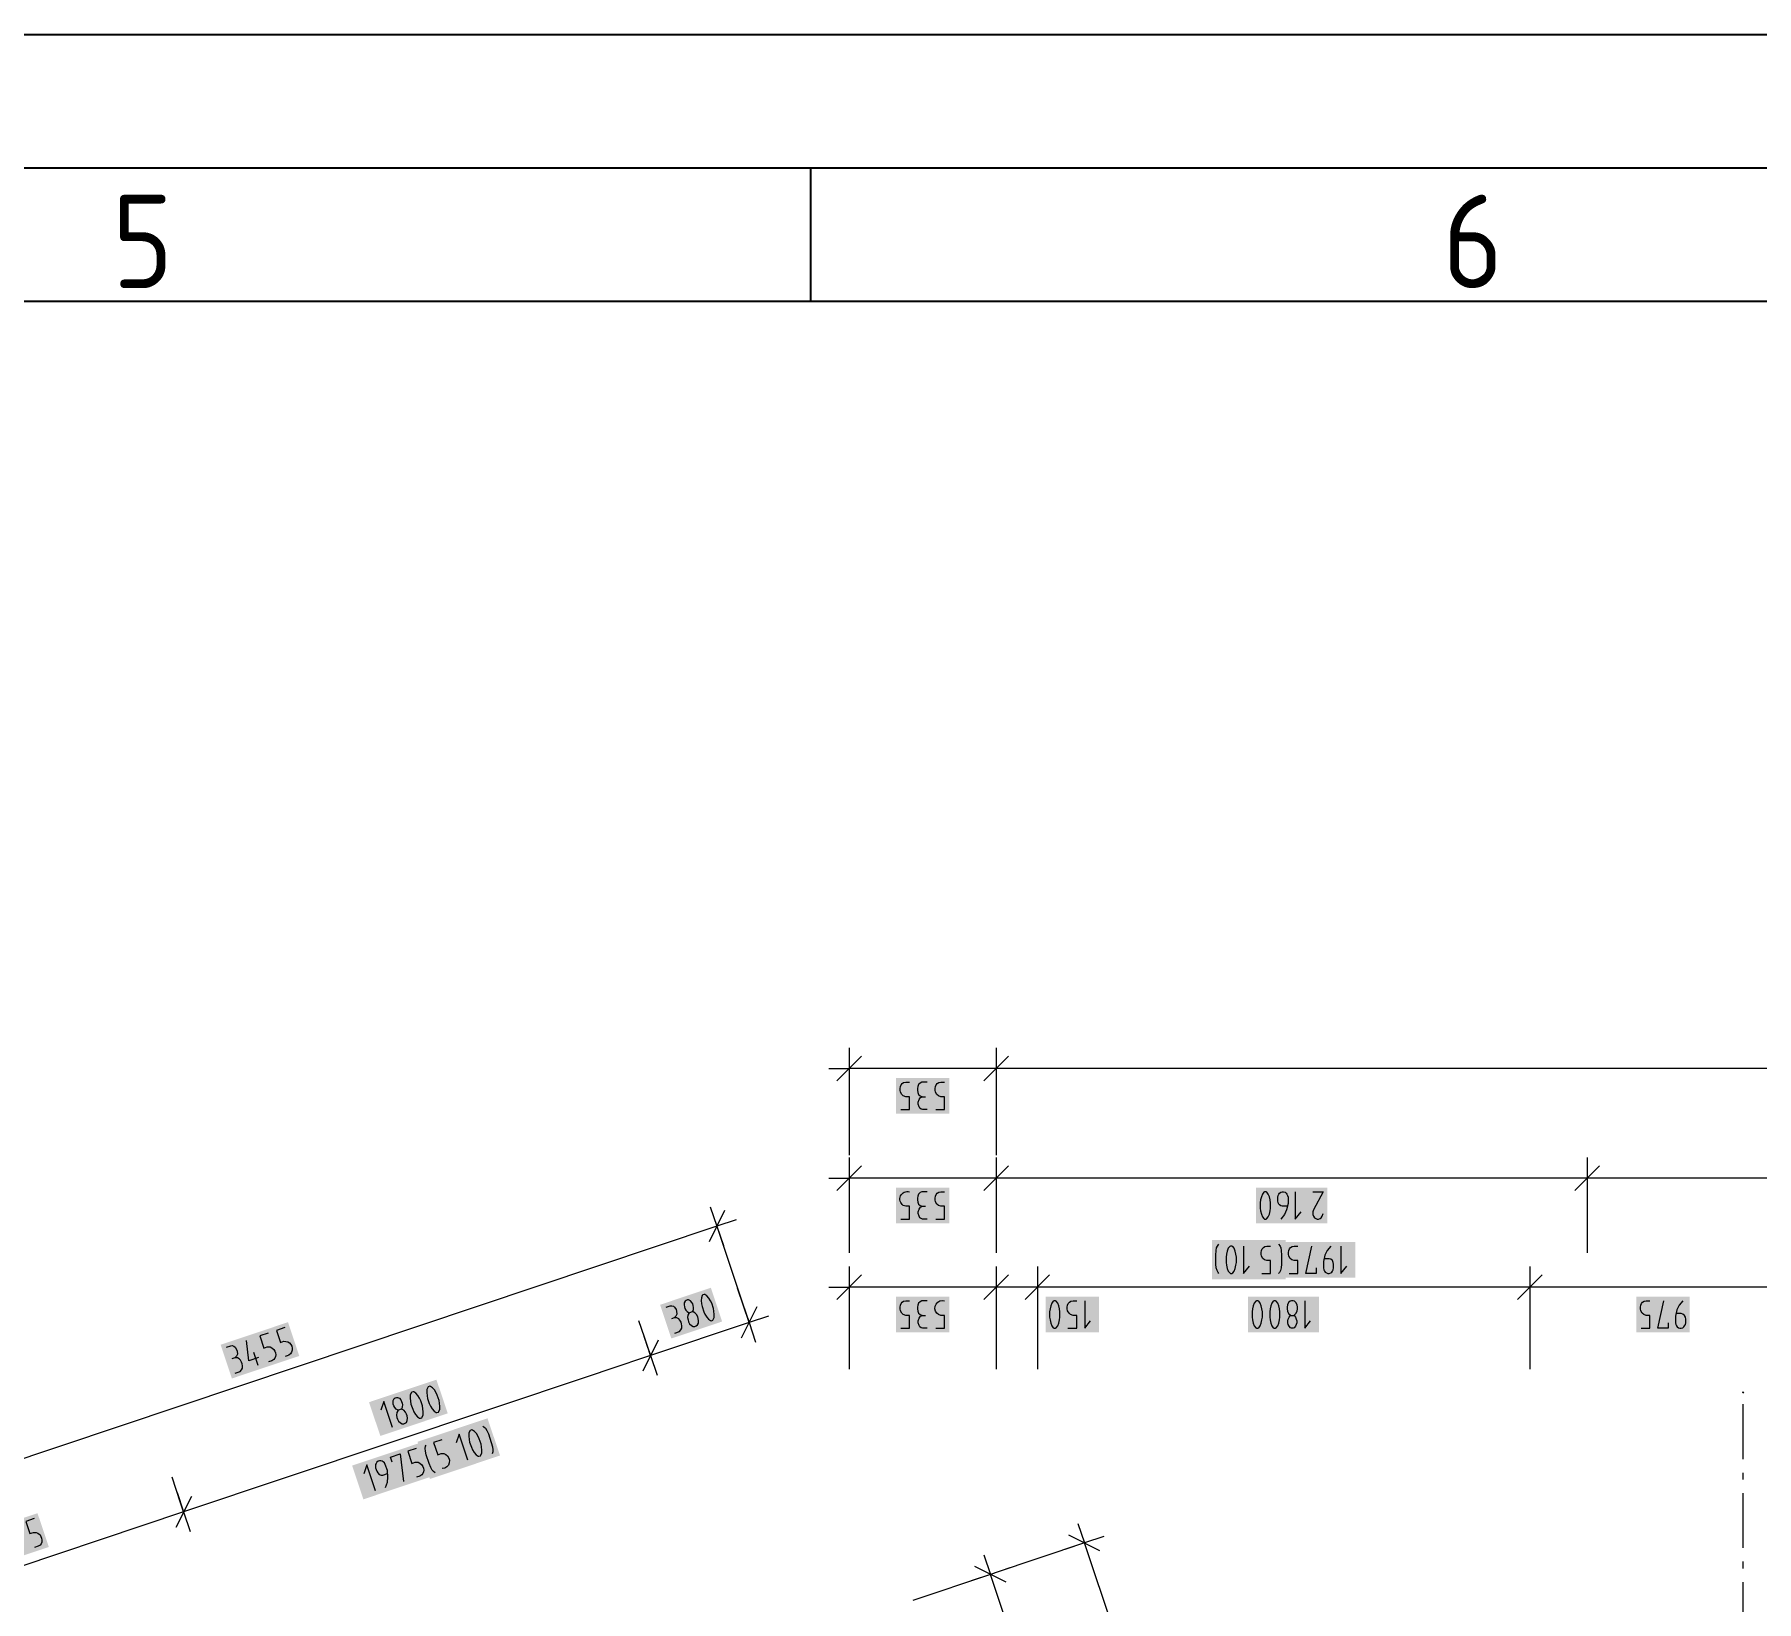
# Model space of a CAD drawing. Header units: millimetres. Extents: x 0 to 594, y 0 to 420.
# Drawn here: x 217.9 to 282.5, y 361.3 to 420 of the extents above; entities that cross this region are included whole.
import ezdxf

# ---------------------------------------------------------------- set-up
doc = ezdxf.new("R2010")
doc.units = ezdxf.units.MM
doc.header["$LTSCALE"] = 8
for name, color, linetype in [('035', 5, 'Continuous'), ('07', 7, 'Continuous'), ('PDF_Koty delkove', 7, 'Continuous'), ('PDF_Osy hlavni', 7, 'Continuous')]:
    doc.layers.add(name, color=color, linetype=linetype)
doc.styles.add('ISO Proportional', font='isocp.shx')

# ---------------------------------------------------------------- blocks, each defined once
blk = doc.blocks.new('IEC_border_a2')
at = {"layer": '035'}
for p, q in [((247, 415), (247, 410)), ((584, 410), (10, 410))]:
    blk.add_line(p, q, dxfattribs=at)
blk.add_lwpolyline([(0, 420), (594, 420), (594, 0), (0, 0)], close=True, dxfattribs=at)
at = {"layer": '07'}
blk.add_lwpolyline([(5, 415), (589, 415), (589, 5), (5, 5)], close=True, dxfattribs=at)
at = {"layer": '035', "style": 'ISO Proportional'}
for s, p in [('5', (220.837, 410.5)), ('6', (270.686, 410.5))]:
    blk.add_text(s, height=3.5, dxfattribs=at).set_placement(p)

msp = doc.modelspace()

# ---------------------------------------------------------------- linework, layer by layer
at = {"layer": 'PDF_Koty delkove', "lineweight": 18}
for points in [[(248.454, 382.039), (248.454, 381.27), (248.454, 380.501)], [(253.962, 382.039), (253.962, 381.27), (253.962, 380.501)], [(248.916, 381.731), (247.993, 380.809)], [(254.423, 381.731), (253.501, 380.809)], [(247.686, 381.27), (248.454, 381.27), (248.454, 378.014)], [(545.22, 381.27), (253.962, 381.27), (253.309, 381.27), (248.454, 381.27)], [(250.386, 379.732), (250.715, 379.732), (250.715, 380.21), (250.578, 380.21), (250.482, 380.245), (250.427, 380.296), (250.373, 380.381), (250.359, 380.449), (250.359, 380.517), (250.373, 380.586), (250.4, 380.654), (250.441, 380.705), (250.496, 380.74), (250.578, 380.757), (250.715, 380.757)], [(251.372, 380.757), (251.181, 380.757), (251.112, 380.722), (251.057, 380.671), (251.03, 380.586), (251.016, 380.517), (251.016, 380.449), (251.03, 380.364), (251.057, 380.296), (251.112, 380.245), (251.208, 380.21)], [(251.7, 379.732), (252.029, 379.732), (252.029, 380.21), (251.892, 380.21), (251.797, 380.245), (251.742, 380.296), (251.687, 380.381), (251.673, 380.449), (251.673, 380.517), (251.687, 380.586), (251.714, 380.654), (251.755, 380.705), (251.81, 380.74), (251.892, 380.757), (252.029, 380.757)], [(253.962, 381.27), (253.962, 380.911), (253.962, 378.014)], [(251.372, 379.732), (251.208, 379.732), (251.153, 379.749), (251.098, 379.784), (251.071, 379.835), (251.043, 379.936), (251.043, 380.005), (251.071, 380.107), (251.126, 380.176), (251.208, 380.21), (251.317, 380.21)], [(248.916, 377.625), (247.993, 376.702)], [(248.454, 377.932), (248.454, 377.164), (248.454, 376.395)], [(254.423, 377.625), (253.501, 376.702)], [(253.962, 377.932), (253.962, 377.164), (253.962, 376.395)], [(276.57, 377.625), (275.647, 376.702)], [(276.108, 377.932), (276.108, 377.164), (276.108, 376.395)], [(247.686, 377.164), (248.454, 377.164), (248.454, 374.366)], [(561.619, 377.164), (545.22, 377.164), (507.658, 377.164), (504.716, 377.164), (482.491, 377.164), (433.701, 377.164), (398.902, 377.164), (367.127, 377.164), (325.923, 377.164), (294.148, 377.164), (276.108, 377.164), (253.962, 377.164), (248.454, 377.164)], [(253.962, 377.164), (253.962, 376.805), (253.962, 374.366)], [(276.108, 377.164), (276.108, 376.805), (276.108, 374.366)], [(251.372, 376.651), (251.181, 376.651), (251.112, 376.616), (251.057, 376.565), (251.03, 376.48), (251.016, 376.411), (251.016, 376.343), (251.03, 376.257), (251.057, 376.19), (251.112, 376.139), (251.208, 376.104)], [(251.7, 375.626), (252.029, 375.626), (252.029, 376.104), (251.892, 376.104), (251.797, 376.139), (251.742, 376.19), (251.687, 376.275), (251.673, 376.343), (251.673, 376.411), (251.687, 376.48), (251.714, 376.548), (251.755, 376.599), (251.81, 376.634), (251.892, 376.651), (252.029, 376.651)], [(264.241, 376.035), (264.241, 376.24), (264.227, 376.343), (264.199, 376.462), (264.158, 376.565), (264.104, 376.634), (264.076, 376.651), (264.022, 376.651), (263.994, 376.634), (263.94, 376.565), (263.899, 376.462), (263.872, 376.343), (263.858, 376.24)], [(263.858, 376.24), (263.858, 376.035), (263.872, 375.934), (263.899, 375.814), (263.94, 375.711), (263.994, 375.642), (264.022, 375.626), (264.076, 375.626), (264.104, 375.642), (264.158, 375.711), (264.199, 375.814), (264.227, 375.934), (264.241, 376.035)], [(264.87, 376.104), (264.679, 376.104), (264.624, 376.121), (264.583, 376.155), (264.556, 376.19), (264.529, 376.24), (264.515, 376.309), (264.515, 376.445), (264.529, 376.514), (264.556, 376.565), (264.583, 376.599), (264.624, 376.634), (264.679, 376.651), (264.733, 376.651), (264.788, 376.634), (264.829, 376.599), (264.856, 376.565), (264.884, 376.514), (264.898, 376.445), (264.898, 376.206), (264.843, 375.967), (264.761, 375.796), (264.624, 375.626)], [(265.172, 376.651), (265.172, 375.626), (265.39, 375.899)], [(265.829, 376.651), (266.212, 376.651), (265.856, 375.967), (265.829, 375.899), (265.829, 375.796), (265.856, 375.729), (265.897, 375.677), (265.938, 375.642), (265.993, 375.626), (266.047, 375.626), (266.102, 375.642), (266.143, 375.677), (266.184, 375.729), (266.212, 375.83)], [(243.786, 375.943), (243.204, 374.775)], [(243.251, 376.088), (243.495, 375.359), (243.739, 374.63)], [(244.224, 375.603), (243.495, 375.359), (244.471, 372.443)], [(251.372, 375.626), (251.208, 375.626), (251.153, 375.642), (251.098, 375.677), (251.071, 375.729), (251.043, 375.83), (251.043, 375.899), (251.071, 376.001), (251.126, 376.07), (251.208, 376.104), (251.317, 376.104)], [(243.495, 375.359), (209.906, 364.116)], [(262.197, 373.932), (262.197, 374.274), (262.211, 374.445), (262.224, 374.547), (262.252, 374.616), (262.307, 374.684)], [(263.236, 374.616), (263.236, 373.591), (263.454, 373.864)], [(263.919, 373.591), (264.247, 373.591), (264.247, 374.069), (264.11, 374.069), (264.015, 374.104), (263.96, 374.155), (263.906, 374.24), (263.892, 374.307), (263.892, 374.376), (263.906, 374.445), (263.933, 374.512), (263.974, 374.564), (264.028, 374.599), (264.11, 374.616), (264.247, 374.616)], [(264.548, 374.684), (264.603, 374.616), (264.63, 374.547), (264.644, 374.445)], [(264.644, 374.445), (264.657, 374.274), (264.657, 373.932), (264.644, 373.795), (264.616, 373.694), (264.575, 373.625), (264.548, 373.591)], [(264.941, 373.591), (265.269, 373.591), (265.269, 374.069), (265.132, 374.069), (265.036, 374.104), (264.982, 374.155), (264.927, 374.24), (264.913, 374.307), (264.913, 374.376), (264.927, 374.445), (264.954, 374.512), (264.995, 374.564), (265.05, 374.599), (265.132, 374.616), (265.269, 374.616)], [(265.952, 373.795), (265.952, 373.591), (265.569, 373.591), (265.788, 374.616)], [(266.499, 374.616), (266.362, 374.445), (266.28, 374.274), (266.225, 374.035), (266.225, 373.795), (266.239, 373.727), (266.266, 373.676), (266.294, 373.642), (266.335, 373.607), (266.389, 373.591), (266.444, 373.591), (266.499, 373.607), (266.54, 373.642), (266.567, 373.676), (266.594, 373.727), (266.608, 373.795), (266.608, 373.932), (266.594, 374), (266.567, 374.069), (266.499, 374.12), (266.444, 374.137), (266.253, 374.137)], [(266.881, 374.616), (266.881, 373.591), (267.1, 373.864)], [(248.454, 373.847), (248.454, 373.079), (248.454, 372.31)], [(253.962, 373.847), (253.962, 373.079), (253.962, 372.31)], [(255.506, 373.847), (255.506, 373.079), (255.506, 372.31)], [(262.307, 373.591), (262.279, 373.625), (262.238, 373.694), (262.211, 373.795), (262.197, 373.932)], [(273.956, 373.847), (273.956, 373.079), (273.956, 372.31)], [(245.433, 371.993), (244.704, 371.749), (244.27, 373.044)], [(247.686, 373.079), (248.454, 373.079), (248.454, 370.004)], [(248.916, 373.54), (247.993, 372.617)], [(419.351, 373.079), (409.152, 373.079), (384.552, 373.079), (377.634, 373.079), (367.384, 373.079), (353.034, 373.079), (340.016, 373.079), (325.666, 373.079), (315.417, 373.079), (308.549, 373.079), (283.95, 373.079), (273.956, 373.079), (255.506, 373.079), (253.962, 373.079), (248.454, 373.079)], [(254.423, 373.54), (253.501, 372.617)], [(253.962, 373.079), (253.962, 372.72), (253.962, 370.004)], [(255.967, 373.54), (255.045, 372.617)], [(255.506, 373.079), (255.506, 372.72), (255.506, 370.004)], [(274.417, 373.54), (273.495, 372.617)], [(273.956, 373.079), (273.956, 372.72), (273.956, 370.004)], [(241.591, 372.328), (241.746, 372.38), (241.804, 372.382), (241.866, 372.366), (241.909, 372.327), (241.967, 372.239), (241.989, 372.174), (241.995, 372.068), (241.965, 371.986), (241.898, 371.927), (241.794, 371.893)], [(242.573, 372.153), (242.593, 372.179), (242.616, 372.24), (242.62, 372.313), (242.612, 372.383), (242.59, 372.448), (242.555, 372.507), (242.508, 372.564), (242.439, 372.595), (242.395, 372.598), (242.344, 372.58), (242.31, 372.552), (242.274, 372.486), (242.27, 372.412), (242.278, 372.343), (242.3, 372.278), (242.335, 372.218), (242.382, 372.162), (242.438, 372.126), (242.469, 372.119), (242.449, 372.093), (242.413, 372.027), (242.401, 371.934), (242.415, 371.849), (242.436, 371.783), (242.477, 371.707), (242.543, 371.639), (242.611, 371.607), (242.669, 371.608), (242.72, 371.626), (242.767, 371.66), (242.803, 371.726), (242.814, 371.82), (242.8, 371.905)], [(243.369, 372.276), (243.304, 372.47), (243.258, 372.562), (243.195, 372.667), (243.123, 372.751), (243.05, 372.799), (243.018, 372.806), (242.967, 372.789), (242.946, 372.764), (242.916, 372.682), (242.909, 372.572), (242.921, 372.449), (242.94, 372.349), (243.005, 372.154), (243.051, 372.061), (243.115, 371.957), (243.187, 371.872), (243.26, 371.825)], [(244.46, 372.478), (244.704, 371.749), (244.948, 371.02)], [(250.386, 371.541), (250.715, 371.541), (250.715, 372.019), (250.578, 372.019), (250.482, 372.054), (250.427, 372.105), (250.373, 372.19), (250.359, 372.258), (250.359, 372.326), (250.373, 372.395), (250.4, 372.463), (250.441, 372.514), (250.496, 372.549), (250.578, 372.566), (250.715, 372.566)], [(251.372, 372.566), (251.181, 372.566), (251.112, 372.531), (251.057, 372.48), (251.03, 372.395), (251.016, 372.326), (251.016, 372.258), (251.03, 372.172), (251.057, 372.105), (251.112, 372.054), (251.208, 372.019)], [(256.651, 371.541), (256.98, 371.541), (256.98, 372.019), (256.843, 372.019), (256.747, 372.054), (256.692, 372.105), (256.638, 372.19), (256.624, 372.258), (256.624, 372.326), (256.638, 372.395), (256.665, 372.463), (256.706, 372.514), (256.76, 372.549), (256.843, 372.566), (256.98, 372.566)], [(257.281, 372.566), (257.281, 371.541), (257.5, 371.814)], [(263.8, 372.549), (263.772, 372.566), (263.718, 372.566), (263.69, 372.549), (263.636, 372.48), (263.595, 372.377), (263.567, 372.258), (263.553, 372.155)], [(263.553, 372.155), (263.553, 371.95), (263.567, 371.849), (263.595, 371.729), (263.636, 371.626), (263.69, 371.557), (263.718, 371.541), (263.772, 371.541), (263.8, 371.557), (263.854, 371.626), (263.895, 371.729), (263.923, 371.849), (263.937, 371.95), (263.937, 372.155), (263.923, 372.258), (263.895, 372.377), (263.854, 372.48), (263.8, 372.549)], [(265.525, 372.566), (265.525, 371.541), (265.743, 371.814)], [(278.131, 371.541), (278.459, 371.541), (278.459, 372.019), (278.322, 372.019), (278.227, 372.054), (278.172, 372.105), (278.118, 372.19), (278.104, 372.258), (278.104, 372.326), (278.118, 372.395), (278.145, 372.463), (278.186, 372.514), (278.24, 372.549), (278.322, 372.566), (278.459, 372.566)], [(279.144, 371.745), (279.144, 371.541), (278.761, 371.541), (278.979, 372.566)], [(279.691, 372.566), (279.554, 372.395), (279.472, 372.224), (279.418, 371.985), (279.418, 371.745), (279.432, 371.677), (279.459, 371.626), (279.486, 371.592), (279.527, 371.557), (279.582, 371.541), (279.636, 371.541), (279.691, 371.557), (279.732, 371.592), (279.759, 371.626), (279.787, 371.677), (279.801, 371.745), (279.801, 371.882), (279.787, 371.95), (279.759, 372.019), (279.691, 372.07), (279.636, 372.087), (279.445, 372.087)], [(244.704, 371.749), (241.01, 370.513), (239.45, 369.99), (238.823, 369.78), (223.514, 364.656), (211.114, 360.506)], [(241.01, 370.513), (240.958, 370.668), (240.944, 370.71), (240.896, 370.853), (240.78, 371.2), (240.577, 371.808)], [(241.916, 371.356), (242.097, 371.417), (242.151, 371.472), (242.187, 371.538), (242.186, 371.627), (242.177, 371.697), (242.155, 371.762), (242.115, 371.838), (242.068, 371.893), (241.999, 371.925), (241.898, 371.927)], [(242.8, 371.905), (242.778, 371.97), (242.738, 372.046), (242.673, 372.114), (242.604, 372.146), (242.573, 372.153), (242.469, 372.119)], [(243.26, 371.825), (243.292, 371.817), (243.344, 371.834), (243.364, 371.859), (243.394, 371.942), (243.4, 372.052), (243.388, 372.174), (243.369, 372.276)], [(244.995, 372.333), (244.413, 371.165)], [(251.372, 371.541), (251.208, 371.541), (251.153, 371.557), (251.098, 371.592), (251.071, 371.644), (251.043, 371.745), (251.043, 371.814), (251.071, 371.916), (251.126, 371.985), (251.208, 372.019), (251.317, 372.019)], [(265.032, 371.541), (264.991, 371.557), (264.936, 371.609), (264.909, 371.677), (264.895, 371.745), (264.895, 371.814), (264.909, 371.882), (264.936, 371.95), (264.977, 372.001), (265.004, 372.019)], [(265.114, 372.019), (265.141, 372.001), (265.182, 371.95), (265.209, 371.882), (265.223, 371.814), (265.223, 371.745), (265.209, 371.677), (265.182, 371.609), (265.127, 371.557), (265.086, 371.541), (265.032, 371.541)], [(226.322, 370.439), (225.958, 370.318), (225.876, 371.082)], [(226.681, 371.352), (226.369, 371.247), (226.521, 370.795), (226.651, 370.838), (226.752, 370.835), (226.821, 370.804), (226.899, 370.741), (226.934, 370.681), (226.955, 370.616), (226.964, 370.546), (226.96, 370.473), (226.937, 370.412), (226.897, 370.362), (226.824, 370.319), (226.694, 370.275)], [(241.301, 371.096), (240.719, 369.929)], [(240.766, 371.242), (241.01, 370.513), (241.254, 369.784)], [(225.123, 370.83), (225.279, 370.882), (225.336, 370.884), (225.399, 370.869), (225.441, 370.829), (225.499, 370.741), (225.521, 370.676), (225.528, 370.57), (225.497, 370.488), (225.43, 370.43), (225.327, 370.395)], [(225.448, 369.858), (225.63, 369.919), (225.683, 369.974), (225.719, 370.04), (225.718, 370.129), (225.709, 370.199), (225.688, 370.264), (225.647, 370.34), (225.6, 370.396), (225.532, 370.427), (225.43, 370.43)], [(226.305, 370.145), (226.142, 370.631)], [(232.352, 368.912), (232.288, 369.017), (232.217, 369.101), (232.144, 369.149), (232.112, 369.155), (232.061, 369.138), (232.039, 369.114), (232.01, 369.032), (232.003, 368.921), (232.015, 368.799), (232.034, 368.698), (232.099, 368.504), (232.145, 368.411), (232.209, 368.306), (232.281, 368.222), (232.354, 368.174), (232.386, 368.166), (232.437, 368.184), (232.458, 368.209), (232.488, 368.291), (232.494, 368.401), (232.482, 368.524), (232.463, 368.625)], [(231.347, 367.819), (231.022, 368.791), (230.901, 368.463)], [(231.563, 368.468), (231.531, 368.476), (231.476, 368.511), (231.429, 368.567), (231.394, 368.628), (231.372, 368.693), (231.364, 368.761), (231.368, 368.835), (231.404, 368.901), (231.438, 368.93), (231.489, 368.947), (231.533, 368.944), (231.602, 368.913), (231.649, 368.857), (231.684, 368.797), (231.706, 368.732), (231.714, 368.662), (231.71, 368.59), (231.687, 368.528), (231.667, 368.503)], [(232.463, 368.625), (232.398, 368.82), (232.352, 368.912)], [(234.724, 367.868), (234.761, 367.845), (234.822, 367.793), (234.879, 367.705), (234.936, 367.579), (235.045, 367.255), (235.086, 367.089), (235.106, 366.987), (235.101, 366.913), (235.071, 366.832)], [(234.168, 366.601), (233.843, 367.573), (233.722, 367.245)], [(231.074, 365.565), (231.15, 365.771), (231.173, 365.96), (231.149, 366.203), (231.072, 366.431), (231.038, 366.49), (230.996, 366.53), (230.959, 366.554), (230.91, 366.574), (230.852, 366.572), (230.801, 366.555), (230.754, 366.522), (230.726, 366.476), (230.711, 366.435), (230.701, 366.378), (230.709, 366.309), (230.753, 366.179), (230.788, 366.119), (230.836, 366.063), (230.917, 366.036), (230.974, 366.037), (231.156, 366.097)], [(231.331, 366.517), (231.267, 366.711), (231.63, 366.832), (231.748, 365.791)], [(232.226, 367.032), (231.915, 366.928), (232.067, 366.475), (232.197, 366.518), (232.298, 366.515), (232.366, 366.484), (232.445, 366.421), (232.479, 366.361), (232.501, 366.296), (232.51, 366.226), (232.505, 366.154), (232.483, 366.092), (232.443, 366.042), (232.37, 365.999), (232.241, 365.956)], [(232.946, 366.121), (232.872, 366.167), (232.825, 366.224), (232.779, 366.317), (232.711, 366.474), (232.603, 366.798), (232.573, 366.933), (232.567, 367.038), (232.584, 367.116), (232.599, 367.157)], [(223.514, 364.656), (223.401, 364.996), (223.081, 365.952)], [(230.711, 365.444), (230.386, 366.416), (230.265, 366.088)], [(223.27, 365.385), (223.514, 364.656), (223.758, 363.927)], [(223.805, 365.24), (223.223, 364.072)], [(217.917, 364.404), (217.606, 364.3), (217.757, 363.847), (217.887, 363.89), (217.989, 363.888), (218.057, 363.856), (218.136, 363.793), (218.17, 363.733), (218.192, 363.668), (218.201, 363.599), (218.197, 363.526), (218.174, 363.464), (218.134, 363.414), (218.061, 363.371), (217.931, 363.328)], [(257.025, 364.223), (257.269, 363.494), (253.883, 362.361)], [(257.998, 363.738), (257.269, 363.494), (256.54, 363.25)], [(257.853, 363.203), (256.685, 363.785)], [(262.777, 347.04), (257.269, 363.494)], [(253.506, 363.045), (253.75, 362.316), (250.834, 361.34)], [(254.479, 362.56), (253.75, 362.316), (253.021, 362.072)], [(254.334, 362.025), (253.166, 362.607)], [(259.258, 345.862), (258.994, 346.65), (255.741, 356.37), (253.75, 362.316)]]:
    msp.add_lwpolyline(points, dxfattribs=at)
for points in [[(250.386, 375.626), (250.715, 375.626), (250.715, 376.104), (250.578, 376.104), (250.482, 376.139, -0.843813), (250.715, 376.651)], [(251.7, 371.541), (252.029, 371.541), (252.029, 372.019), (251.892, 372.019), (251.797, 372.054), (251.742, 372.105, -0.753191), (252.029, 372.566)], [(227.304, 371.56), (226.992, 371.456), (227.144, 371.003), (227.274, 371.047, -1.034113), (227.317, 370.484)], [(233.195, 367.356), (232.884, 367.252), (233.036, 366.799), (233.165, 366.843), (233.267, 366.84), (233.335, 366.809, -0.752506), (233.209, 366.28)]]:
    msp.add_lwpolyline(points, format="xyb", dxfattribs=at)
for points in [[(262.58, 374.205), (262.58, 374), (262.594, 373.899), (262.621, 373.779), (262.662, 373.676), (262.716, 373.607), (262.744, 373.591), (262.798, 373.591), (262.826, 373.607), (262.88, 373.676), (262.921, 373.779), (262.949, 373.899), (262.963, 374), (262.963, 374.205), (262.949, 374.307), (262.921, 374.427), (262.88, 374.53), (262.826, 374.599), (262.798, 374.616), (262.744, 374.616), (262.716, 374.599), (262.662, 374.53), (262.621, 374.427), (262.594, 374.307)], [(255.967, 372.155), (255.967, 371.95), (255.981, 371.849), (256.008, 371.729), (256.049, 371.626), (256.103, 371.557), (256.131, 371.541), (256.185, 371.541), (256.213, 371.557), (256.268, 371.626), (256.309, 371.729), (256.337, 371.849), (256.351, 371.95), (256.351, 372.155), (256.337, 372.258), (256.309, 372.377), (256.268, 372.48), (256.213, 372.549), (256.185, 372.566), (256.131, 372.566), (256.103, 372.549), (256.049, 372.48), (256.008, 372.377), (255.981, 372.258)], [(264.211, 372.155), (264.211, 371.95), (264.224, 371.849), (264.252, 371.729), (264.293, 371.626), (264.347, 371.557), (264.375, 371.541), (264.429, 371.541), (264.457, 371.557), (264.511, 371.626), (264.552, 371.729), (264.58, 371.849), (264.594, 371.95), (264.594, 372.155), (264.58, 372.258), (264.552, 372.377), (264.511, 372.48), (264.457, 372.549), (264.429, 372.566), (264.375, 372.566), (264.347, 372.549), (264.293, 372.48), (264.252, 372.377), (264.224, 372.258)], [(264.868, 372.326), (264.868, 372.258), (264.882, 372.172), (264.922, 372.087), (264.977, 372.036), (265.004, 372.019), (265.114, 372.019), (265.141, 372.036), (265.196, 372.087), (265.237, 372.172), (265.251, 372.258), (265.251, 372.326), (265.237, 372.411), (265.196, 372.497), (265.141, 372.549), (265.086, 372.566), (265.032, 372.566), (264.977, 372.549), (264.922, 372.497), (264.882, 372.411)], [(233.086, 368.834), (233.021, 369.028), (232.975, 369.12), (232.911, 369.225), (232.84, 369.309), (232.767, 369.357), (232.735, 369.364), (232.684, 369.347), (232.662, 369.322), (232.633, 369.24), (232.626, 369.13), (232.638, 369.007), (232.657, 368.907), (232.722, 368.712), (232.768, 368.619), (232.832, 368.515), (232.904, 368.43), (232.977, 368.383), (233.009, 368.375), (233.06, 368.392), (233.081, 368.417), (233.111, 368.5), (233.117, 368.61), (233.105, 368.732)], [(231.894, 368.255), (231.872, 368.32), (231.832, 368.396), (231.767, 368.464), (231.698, 368.495), (231.667, 368.503), (231.563, 368.468), (231.542, 368.443), (231.507, 368.377), (231.495, 368.283), (231.508, 368.198), (231.53, 368.133), (231.57, 368.057), (231.637, 367.988), (231.705, 367.957), (231.763, 367.958), (231.814, 367.975), (231.861, 368.009), (231.897, 368.075), (231.908, 368.169)], [(234.66, 367.199), (234.595, 367.393), (234.549, 367.485), (234.485, 367.59), (234.414, 367.675), (234.341, 367.722), (234.309, 367.729), (234.258, 367.712), (234.237, 367.688), (234.207, 367.605), (234.201, 367.495), (234.212, 367.373), (234.231, 367.272), (234.297, 367.077), (234.342, 366.985), (234.407, 366.88), (234.478, 366.796), (234.551, 366.748), (234.583, 366.74), (234.635, 366.757), (234.656, 366.783), (234.685, 366.865), (234.691, 366.975), (234.679, 367.097)]]:
    msp.add_lwpolyline(points, close=True, dxfattribs=at)
at = {"layer": 'PDF_Koty delkove', "color": 7, "lineweight": 18, "true_color": 0xffffff, "transparency": 33554559}
for points in [[(252.211, 380.911), (250.206, 380.911), (252.211, 379.579), (250.206, 379.579)], [(252.211, 376.805), (250.206, 376.805), (252.211, 375.472), (250.206, 375.472)], [(266.366, 376.805), (263.704, 376.805), (266.366, 375.472), (263.704, 375.472)], [(264.811, 374.838), (262.044, 374.838), (264.811, 373.369), (262.044, 373.369)], [(267.418, 374.77), (264.76, 374.77), (267.418, 373.437), (264.76, 373.437)], [(241.792, 371.153), (243.694, 371.789), (241.369, 372.416), (243.271, 373.053)], [(252.211, 372.72), (250.206, 372.72), (252.211, 371.387), (250.206, 371.387)], [(257.818, 372.72), (255.814, 372.72), (257.818, 371.387), (255.814, 371.387)], [(266.062, 372.72), (263.4, 372.72), (266.062, 371.387), (263.4, 371.387)], [(279.955, 372.72), (277.95, 372.72), (279.955, 371.387), (277.95, 371.387)], [(225.325, 369.655), (227.849, 370.5), (224.902, 370.918), (227.426, 371.763)], [(230.886, 367.502), (233.411, 368.347), (230.463, 368.766), (232.988, 369.611)], [(232.745, 365.89), (235.369, 366.769), (232.278, 367.284), (234.903, 368.162)], [(230.251, 365.128), (232.772, 365.971), (229.828, 366.391), (232.349, 367.235)], [(215.938, 362.499), (218.463, 363.344), (215.516, 363.762), (218.04, 364.607)]]:
    msp.add_solid(points, dxfattribs=at)
at = {"layer": 'PDF_Osy hlavni', "lineweight": 18}
for points in [[(281.951, 366.637), (281.951, 368.687)], [(281.951, 365.868), (281.951, 366.124)], [(281.951, 363.306), (281.951, 365.356)], [(281.951, 362.537), (281.951, 362.793)], [(281.951, 359.974), (281.951, 362.024)]]:
    msp.add_lwpolyline(points, dxfattribs=at)
at = {"layer": 'PDF_Osy hlavni', "lineweight": 18, "transparency": 33554559}
msp.add_solid([(281.951, 369.089), (281.905, 369.135), (281.997, 369.135), (281.951, 369.181)], dxfattribs=at)

# ---------------------------------------------------------------- block references
msp.add_blockref('IEC_border_a2', (0, 0))

doc.saveas('drawing.dxf')
